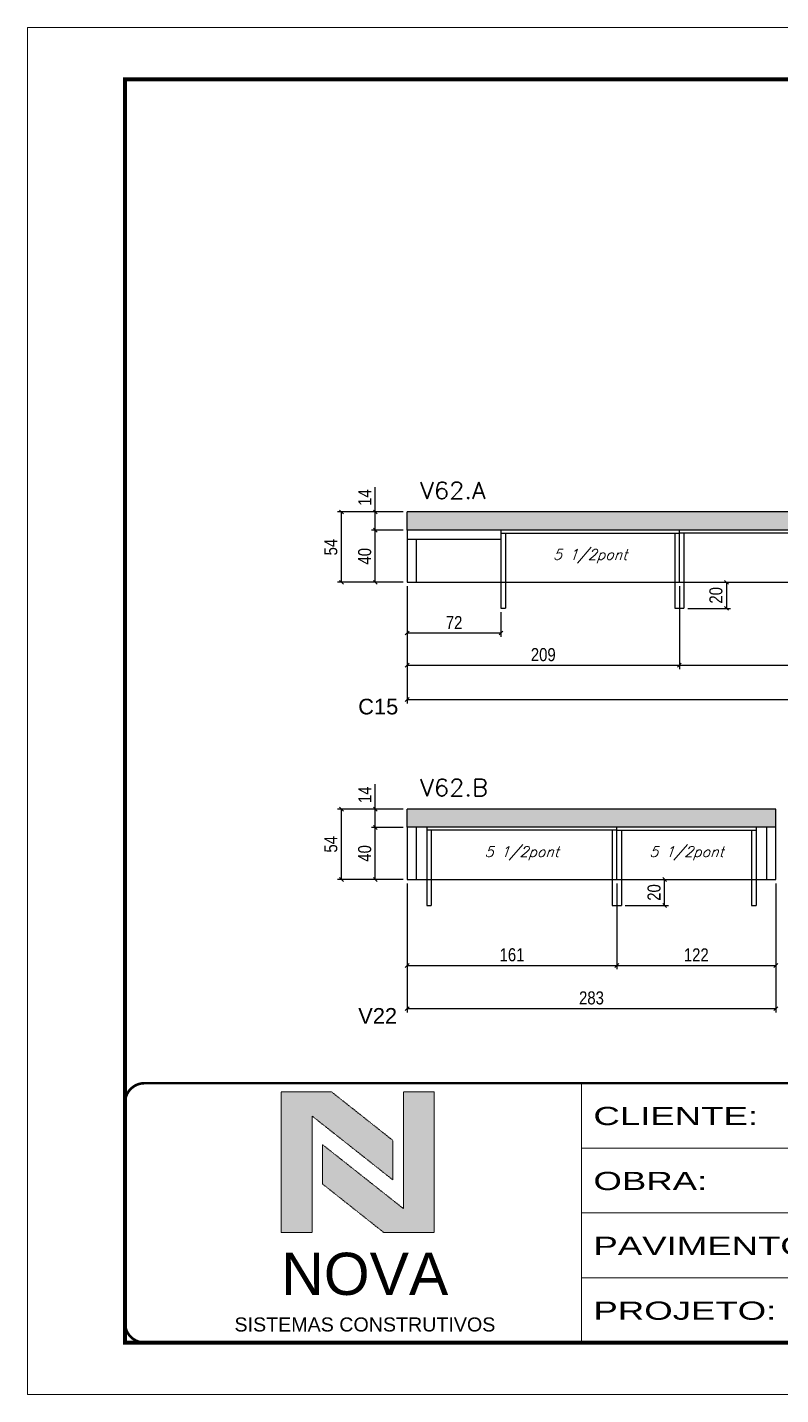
# Model space of a CAD drawing. Extents: x 0 to 6325, y 5574 to 19307.
# Drawn here: x 1585 to 2163, y 9020 to 10070 of the extents above; entities that cross this region are included whole.
import ezdxf

# ---------------------------------------------------------------- set-up
doc = ezdxf.new("R2010")
doc.units = 0
doc.linetypes.add('CONTINUO', pattern=[0])
doc.linetypes.add('DASHED', pattern=[0.75, 0.5, -0.25])
for name, color, linetype in [('1', 1, 'Continuous'), ('5', 5, 'Continuous'), ('COTA', 241, 'Continuous'), ('Painéis', 200, 'Continuous'), ('SARR_2.2x7', 40, 'Continuous'), ('SARR_3.5x7', 81, 'Continuous'), ('texto', 7, 'Continuous')]:
    doc.layers.add(name, color=color, linetype=linetype)
for name, color, linetype, lineweight in [('CARIMBO-LEGENDA', 75, 'Continuous', 15), ('Folhas', 255, 'Continuous', 9), ('SARRAFO DE PRESSAO', 251, 'DASHED', 9), ('Texto Seção', 7, 'Continuous', 15)]:
    doc.layers.add(name, color=color, linetype=linetype, lineweight=lineweight)
doc.styles.add('arial', font='arial.ttf')
doc.styles.add('COTA TECNICA', font='techl___.ttf', dxfattribs={"height": 10})
doc.styles.add('REGUA-120', font='ROMANS.shx', dxfattribs={"height": 15})
doc.styles.add('Romans', font='romans.shx')
doc.styles.get("Standard").update_dxf_attribs({"font": 'arial.ttf'})
doc.styles.add('Tecnologia', font='')
doc.styles.get('Tecnologia').set_extended_font_data('Forgotten Futurist')
doc.dimstyles.new('PAINEL', dxfattribs={"dimtxt": 10, "dimasz": 3, "dimexe": 3, "dimexo": 3, "dimgap": 3, "dimtad": 1, "dimdec": 1, "dimzin": 12, "dimdsep": 46, "dimtxsty": 'COTA TECNICA', "dimblk1": 'OBLIQUE', "dimblk2": 'OBLIQUE', "dimsah": 1, "dimcen": 0.9, "dimclrd": 4, "dimclre": 4, "dimclrt": 240, "dimadec": 1, "dimazin": 3, "dimtfac": 1, "dimtdec": 1, "dimtmove": 0, "dimatfit": 3, "dimfxl": 1, "dimtolj": 1, "dimtzin": 12, "dimarcsym": 0})

# ---------------------------------------------------------------- blocks, each defined once
blk = doc.blocks.new('A$C64660E27')
at = {"layer": 'COTA', "true_color": 0x1a1a1a}
h = blk.add_hatch(color=250, dxfattribs=at)
h.dxf.hatch_style = 1
h.paths.add_polyline_path([(185.4, -11.6), (142.4, -11.6), (142.4, -131.6), (168.8, -131.6), (168.8, -32.2), (237.7, -86.7), (237.7, -53)])
at = {"layer": 'COTA'}
h = blk.add_hatch(color=20, dxfattribs=at)
h.dxf.hatch_style = 1
h.paths.add_polyline_path([(273, -11.4), (246.6, -11.4), (246.6, -111.1), (177.7, -56.6), (177.7, -90.2), (230, -131.6), (273, -131.6)])
for p, q in [((142.4, -131.6), (142.4, -11.6)), ((142.4, -11.6), (185.4, -11.6)), ((185.4, -11.6), (237.7, -53)), ((273, -11.4), (246.6, -11.4)), ((246.6, -111.1), (246.6, -11.4)), ((273, -11.4), (273, -131.6)), ((168.8, -32.2), (237.7, -86.7)), ((168.8, -131.6), (168.8, -32.2)), ((246.6, -111.1), (177.7, -56.6)), ((177.7, -90.2), (177.7, -56.6)), ((237.7, -86.7), (237.7, -53)), ((230, -131.6), (177.7, -90.2)), ((142.4, -131.6), (168.8, -131.6)), ((273, -131.6), (230, -131.6))]:
    blk.add_line(p, q)
at = {"layer": 'CARIMBO-LEGENDA', "color": 7, "linetype": 'Continuous', "ltscale": 100, "style": 'arial'}
blk.add_text('NOVA', height=36, dxfattribs=at).set_placement((142.4, -184.8))
at = {"layer": 'CARIMBO-LEGENDA', "color": 7, "linetype": 'Continuous', "style": 'arial'}
blk.add_text('SISTEMAS CONSTRUTIVOS', height=12, dxfattribs=at).set_placement((102.5, -216))
blk = doc.blocks.new('9999999999')
at = {"color": 30, "linetype": 'CONTINUO'}
for p, q in [((98564.6, 34230.2), (98564.6, 34429.4)), ((98564.6, 34379.6), (99584, 34379.6)), ((98564.6, 34329.8), (99488, 34329.8)), ((98564.6, 34280), (99488, 34280))]:
    blk.add_line(p, q, dxfattribs=at)
at = {"color": 30, "linetype": 'CONTINUO', "const_width": 2}
blk.add_lwpolyline([(99584, 34230.2), (99584, 34414.4, 0.414214), (99569, 34429.4), (98229, 34429.4, 0.414214), (98214, 34414.4), (98214, 34245.2, 0.414214), (98229, 34230.2), (99584, 34230.2)], format="xyb", dxfattribs=at)
at = {"layer": 'Folhas'}
blk.add_lwpolyline([(98139, 34190.2), (99624, 34190.2), (99624, 35240.2), (98139, 35240.2)], close=True, dxfattribs=at)
at = {"layer": 'Folhas', "color": 30, "const_width": 3}
blk.add_lwpolyline([(98214, 34230.2), (99584, 34230.2), (99584, 35200.2), (98214, 35200.2)], close=True, dxfattribs=at)
at = {"xscale": 0.9, "yscale": 0.9, "zscale": 0.9}
blk.add_blockref('A$C64660E27', (98205.8, 34433.1), dxfattribs=at)
at = {"layer": 'Folhas', "color": 7, "style": 'Tecnologia', "width": 1.5}
for s, p in [('CLIENTE:', (98573.7, 34397.2)), ('OBRA:', (98573.7, 34347.3)), ('PAVIMENTO:', (98573.7, 34297.5)), ('PROJETO:', (98573.7, 34247.7))]:
    blk.add_text(s, height=14, dxfattribs=at).set_placement(p)
blk = doc.blocks.new('_Oblique')
at = {"layer": '1', "color": 0, "lineweight": -2}
blk.add_line((-0.5, -0.5), (0.5, 0.5), dxfattribs=at)
blk = doc.blocks.new('*D3222')
at = {"layer": 'COTA', "color": 4, "lineweight": -2, "transparency": 16777216}
for p, q in [((1876.7, 9640.8), (1876.7, 9550.8)), ((2817.7, 9640.8), (2817.7, 9550.8)), ((1876.7, 9553.8), (2817.7, 9553.8))]:
    blk.add_line(p, q, dxfattribs=at)
at = {"layer": 'Defpoints', "color": 0, "transparency": 16777216}
for p in [(1876.7, 9643.8), (2817.7, 9643.8), (2817.7, 9553.8)]:
    blk.add_point(p, dxfattribs=at)
at = {"layer": 'COTA', "color": 4, "lineweight": -2, "transparency": 16777216, "xscale": 3, "yscale": 3, "zscale": 3, "rotation": 180}
blk.add_blockref('_Oblique', (1876.7, 9553.8), dxfattribs=at)
at = {"layer": 'COTA', "color": 4, "lineweight": -2, "transparency": 16777216, "xscale": 3, "yscale": 3, "zscale": 3}
blk.add_blockref('_Oblique', (2817.7, 9553.8), dxfattribs=at)
at = {"layer": 'COTA', "color": 240, "transparency": 16777216, "insert": (2347.2, 9562), "char_height": 10, "attachment_point": 5, "style": 'COTA TECNICA'}
blk.add_mtext('\\A1;941', dxfattribs=at)
blk = doc.blocks.new('*D3223')
at = {"layer": 'COTA', "color": 4, "lineweight": -2, "transparency": 16777216}
for p, q in [((1873.7, 9683.8), (1849.2, 9683.8)), ((1852.2, 9643.8), (1852.2, 9683.8)), ((1873.7, 9643.8), (1849.2, 9643.8))]:
    blk.add_line(p, q, dxfattribs=at)
at = {"layer": 'Defpoints', "color": 0, "transparency": 16777216}
for p in [(1852.2, 9683.8), (1876.7, 9683.8), (1876.7, 9643.8)]:
    blk.add_point(p, dxfattribs=at)
at = {"layer": 'COTA', "color": 4, "lineweight": -2, "transparency": 16777216, "xscale": 3, "yscale": 3, "zscale": 3}
for p, rotation in [((1852.2, 9683.8), 90), ((1852.2, 9643.8), 270)]:
    blk.add_blockref('_Oblique', p, dxfattribs=dict(at, rotation=rotation))
at = {"layer": 'COTA', "color": 240, "transparency": 16777216, "insert": (1844.1, 9663.8), "char_height": 10, "attachment_point": 5, "rotation": 90, "style": 'COTA TECNICA'}
blk.add_mtext('\\A1;40', dxfattribs=at)
blk = doc.blocks.new('*D4335')
at = {"layer": 'COTA', "color": 4, "lineweight": -2, "transparency": 16777216}
for p, q in [((1852.2, 9697.8), (1852.2, 9716.9)), ((1873.7, 9697.8), (1849.2, 9697.8)), ((1852.2, 9683.8), (1852.2, 9697.8)), ((1873.7, 9683.8), (1849.2, 9683.8))]:
    blk.add_line(p, q, dxfattribs=at)
at = {"layer": 'Defpoints', "color": 0, "transparency": 16777216}
for p in [(1852.2, 9697.8), (1876.7, 9697.8), (1876.7, 9683.8)]:
    blk.add_point(p, dxfattribs=at)
at = {"layer": 'COTA', "color": 4, "lineweight": -2, "transparency": 16777216, "xscale": 3, "yscale": 3, "zscale": 3}
for p, rotation in [((1852.2, 9697.8), 90), ((1852.2, 9683.8), 270)]:
    blk.add_blockref('_Oblique', p, dxfattribs=dict(at, rotation=rotation))
at = {"layer": 'COTA', "color": 240, "transparency": 16777216, "insert": (1844.1, 9708.9), "char_height": 10, "attachment_point": 5, "rotation": 90, "style": 'COTA TECNICA'}
blk.add_mtext('\\A1;14', dxfattribs=at)
blk = doc.blocks.new('*D3247')
at = {"layer": 'COTA', "color": 4, "lineweight": -2, "transparency": 16777216}
for p, q in [((1873.7, 9697.8), (1823.2, 9697.8)), ((1826.2, 9643.8), (1826.2, 9697.8)), ((1873.7, 9643.8), (1823.2, 9643.8))]:
    blk.add_line(p, q, dxfattribs=at)
at = {"layer": 'Defpoints', "color": 0, "transparency": 16777216}
for p in [(1826.2, 9697.8), (1876.7, 9697.8), (1876.7, 9643.8)]:
    blk.add_point(p, dxfattribs=at)
at = {"layer": 'COTA', "color": 4, "lineweight": -2, "transparency": 16777216, "xscale": 3, "yscale": 3, "zscale": 3}
for p, rotation in [((1826.2, 9697.8), 90), ((1826.2, 9643.8), 270)]:
    blk.add_blockref('_Oblique', p, dxfattribs=dict(at, rotation=rotation))
at = {"layer": 'COTA', "color": 240, "transparency": 16777216, "insert": (1818.1, 9670.8), "char_height": 10, "attachment_point": 5, "rotation": 90, "style": 'COTA TECNICA'}
blk.add_mtext('\\A1;54', dxfattribs=at)
blk = doc.blocks.new('*D4336')
at = {"layer": 'COTA', "color": 4, "lineweight": -2, "transparency": 16777216}
for p, q in [((1876.7, 9640.8), (1876.7, 9577.1)), ((2085.7, 9640.8), (2085.7, 9577.1)), ((1876.7, 9580.1), (2085.7, 9580.1))]:
    blk.add_line(p, q, dxfattribs=at)
at = {"layer": 'Defpoints', "color": 0, "transparency": 16777216}
for p in [(1876.7, 9643.8), (2085.7, 9643.8), (2085.7, 9580.1)]:
    blk.add_point(p, dxfattribs=at)
at = {"layer": 'COTA', "color": 4, "lineweight": -2, "transparency": 16777216, "xscale": 3, "yscale": 3, "zscale": 3, "rotation": 180}
blk.add_blockref('_Oblique', (1876.7, 9580.1), dxfattribs=at)
at = {"layer": 'COTA', "color": 4, "lineweight": -2, "transparency": 16777216, "xscale": 3, "yscale": 3, "zscale": 3}
blk.add_blockref('_Oblique', (2085.7, 9580.1), dxfattribs=at)
at = {"layer": 'COTA', "color": 240, "transparency": 16777216, "insert": (1981.2, 9588.2), "char_height": 10, "attachment_point": 5, "style": 'COTA TECNICA'}
blk.add_mtext('\\A1;209', dxfattribs=at)
blk = doc.blocks.new('*D4337')
at = {"layer": 'COTA', "color": 4, "lineweight": -2, "transparency": 16777216}
for p, q in [((2085.7, 9640.8), (2085.7, 9577.1)), ((2329.7, 9640.8), (2329.7, 9577.1)), ((2085.7, 9580.1), (2329.7, 9580.1))]:
    blk.add_line(p, q, dxfattribs=at)
at = {"layer": 'Defpoints', "color": 0, "transparency": 16777216}
for p in [(2085.7, 9643.8), (2329.7, 9643.8), (2329.7, 9580.1)]:
    blk.add_point(p, dxfattribs=at)
at = {"layer": 'COTA', "color": 4, "lineweight": -2, "transparency": 16777216, "xscale": 3, "yscale": 3, "zscale": 3, "rotation": 180}
blk.add_blockref('_Oblique', (2085.7, 9580.1), dxfattribs=at)
at = {"layer": 'COTA', "color": 4, "lineweight": -2, "transparency": 16777216, "xscale": 3, "yscale": 3, "zscale": 3}
blk.add_blockref('_Oblique', (2329.7, 9580.1), dxfattribs=at)
at = {"layer": 'COTA', "color": 240, "transparency": 16777216, "insert": (2207.7, 9588.2), "char_height": 10, "attachment_point": 5, "style": 'COTA TECNICA'}
blk.add_mtext('\\A1;244', dxfattribs=at)
blk = doc.blocks.new('*D4332')
at = {"layer": 'COTA', "color": 4, "lineweight": -2, "transparency": 16777216}
for p, q in [((1876.7, 9640.8), (1876.7, 9601.9)), ((1948.7, 9620.8), (1948.7, 9601.9)), ((1876.7, 9604.9), (1948.7, 9604.9))]:
    blk.add_line(p, q, dxfattribs=at)
at = {"layer": 'Defpoints', "color": 0, "transparency": 16777216}
for p in [(1876.7, 9643.8), (1948.7, 9623.8), (1948.7, 9604.9)]:
    blk.add_point(p, dxfattribs=at)
at = {"layer": 'COTA', "color": 4, "lineweight": -2, "transparency": 16777216, "xscale": 3, "yscale": 3, "zscale": 3, "rotation": 180}
blk.add_blockref('_Oblique', (1876.7, 9604.9), dxfattribs=at)
at = {"layer": 'COTA', "color": 4, "lineweight": -2, "transparency": 16777216, "xscale": 3, "yscale": 3, "zscale": 3}
blk.add_blockref('_Oblique', (1948.7, 9604.9), dxfattribs=at)
at = {"layer": 'COTA', "color": 240, "transparency": 16777216, "insert": (1912.7, 9612.9), "char_height": 10, "attachment_point": 5, "style": 'COTA TECNICA'}
blk.add_mtext('\\A1;72', dxfattribs=at)
blk = doc.blocks.new('*D3248')
at = {"layer": 'COTA', "color": 4, "lineweight": -2, "transparency": 16777216}
for p, q in [((1876.7, 9412.6), (1876.7, 9313.4)), ((2159.7, 9412.6), (2159.7, 9313.4)), ((1876.7, 9316.4), (2159.7, 9316.4))]:
    blk.add_line(p, q, dxfattribs=at)
at = {"layer": 'Defpoints', "color": 0, "transparency": 16777216}
for p in [(1876.7, 9415.6), (2159.7, 9415.6), (2159.7, 9316.4)]:
    blk.add_point(p, dxfattribs=at)
at = {"layer": 'COTA', "color": 4, "lineweight": -2, "transparency": 16777216, "xscale": 3, "yscale": 3, "zscale": 3, "rotation": 180}
blk.add_blockref('_Oblique', (1876.7, 9316.4), dxfattribs=at)
at = {"layer": 'COTA', "color": 4, "lineweight": -2, "transparency": 16777216, "xscale": 3, "yscale": 3, "zscale": 3}
blk.add_blockref('_Oblique', (2159.7, 9316.4), dxfattribs=at)
at = {"layer": 'COTA', "color": 240, "transparency": 16777216, "insert": (2018.2, 9324.6), "char_height": 10, "attachment_point": 5, "style": 'COTA TECNICA'}
blk.add_mtext('\\A1;283', dxfattribs=at)
blk = doc.blocks.new('*D3249')
at = {"layer": 'COTA', "color": 4, "lineweight": -2, "transparency": 16777216}
for p, q in [((1873.7, 9455.6), (1849.2, 9455.6)), ((1852.2, 9415.6), (1852.2, 9455.6)), ((1873.7, 9415.6), (1849.2, 9415.6))]:
    blk.add_line(p, q, dxfattribs=at)
at = {"layer": 'Defpoints', "color": 0, "transparency": 16777216}
for p in [(1852.2, 9455.6), (1876.7, 9455.6), (1876.7, 9415.6)]:
    blk.add_point(p, dxfattribs=at)
at = {"layer": 'COTA', "color": 4, "lineweight": -2, "transparency": 16777216, "xscale": 3, "yscale": 3, "zscale": 3}
for p, rotation in [((1852.2, 9455.6), 90), ((1852.2, 9415.6), 270)]:
    blk.add_blockref('_Oblique', p, dxfattribs=dict(at, rotation=rotation))
at = {"layer": 'COTA', "color": 240, "transparency": 16777216, "insert": (1844.1, 9435.6), "char_height": 10, "attachment_point": 5, "rotation": 90, "style": 'COTA TECNICA'}
blk.add_mtext('\\A1;40', dxfattribs=at)
blk = doc.blocks.new('*D4340')
at = {"layer": 'COTA', "color": 4, "lineweight": -2, "transparency": 16777216}
for p, q in [((1852.2, 9469.6), (1852.2, 9488.8)), ((1873.7, 9469.6), (1849.2, 9469.6)), ((1852.2, 9455.6), (1852.2, 9469.6)), ((1873.7, 9455.6), (1849.2, 9455.6))]:
    blk.add_line(p, q, dxfattribs=at)
at = {"layer": 'Defpoints', "color": 0, "transparency": 16777216}
for p in [(1852.2, 9469.6), (1876.7, 9469.6), (1876.7, 9455.6)]:
    blk.add_point(p, dxfattribs=at)
at = {"layer": 'COTA', "color": 4, "lineweight": -2, "transparency": 16777216, "xscale": 3, "yscale": 3, "zscale": 3}
for p, rotation in [((1852.2, 9469.6), 90), ((1852.2, 9455.6), 270)]:
    blk.add_blockref('_Oblique', p, dxfattribs=dict(at, rotation=rotation))
at = {"layer": 'COTA', "color": 240, "transparency": 16777216, "insert": (1844.1, 9480.7), "char_height": 10, "attachment_point": 5, "rotation": 90, "style": 'COTA TECNICA'}
blk.add_mtext('\\A1;14', dxfattribs=at)
blk = doc.blocks.new('*D3250')
at = {"layer": 'COTA', "color": 4, "lineweight": -2, "transparency": 16777216}
for p, q in [((1873.7, 9469.6), (1823.2, 9469.6)), ((1826.2, 9415.6), (1826.2, 9469.6)), ((1873.7, 9415.6), (1823.2, 9415.6))]:
    blk.add_line(p, q, dxfattribs=at)
at = {"layer": 'Defpoints', "color": 0, "transparency": 16777216}
for p in [(1826.2, 9469.6), (1876.7, 9469.6), (1876.7, 9415.6)]:
    blk.add_point(p, dxfattribs=at)
at = {"layer": 'COTA', "color": 4, "lineweight": -2, "transparency": 16777216, "xscale": 3, "yscale": 3, "zscale": 3}
for p, rotation in [((1826.2, 9469.6), 90), ((1826.2, 9415.6), 270)]:
    blk.add_blockref('_Oblique', p, dxfattribs=dict(at, rotation=rotation))
at = {"layer": 'COTA', "color": 240, "transparency": 16777216, "insert": (1818.1, 9442.6), "char_height": 10, "attachment_point": 5, "rotation": 90, "style": 'COTA TECNICA'}
blk.add_mtext('\\A1;54', dxfattribs=at)
blk = doc.blocks.new('*D3251')
at = {"layer": 'COTA', "color": 4, "lineweight": -2, "transparency": 16777216}
for p, q in [((1876.7, 9412.6), (1876.7, 9346.6)), ((2037.7, 9412.6), (2037.7, 9346.6)), ((1876.7, 9349.6), (2037.7, 9349.6))]:
    blk.add_line(p, q, dxfattribs=at)
at = {"layer": 'Defpoints', "color": 0, "transparency": 16777216}
for p in [(1876.7, 9415.6), (2037.7, 9415.6), (2037.7, 9349.6)]:
    blk.add_point(p, dxfattribs=at)
at = {"layer": 'COTA', "color": 4, "lineweight": -2, "transparency": 16777216, "xscale": 3, "yscale": 3, "zscale": 3, "rotation": 180}
blk.add_blockref('_Oblique', (1876.7, 9349.6), dxfattribs=at)
at = {"layer": 'COTA', "color": 4, "lineweight": -2, "transparency": 16777216, "xscale": 3, "yscale": 3, "zscale": 3}
blk.add_blockref('_Oblique', (2037.7, 9349.6), dxfattribs=at)
at = {"layer": 'COTA', "color": 240, "transparency": 16777216, "insert": (1957.2, 9357.7), "char_height": 10, "attachment_point": 5, "style": 'COTA TECNICA'}
blk.add_mtext('\\A1;161', dxfattribs=at)
blk = doc.blocks.new('*D4341')
at = {"layer": 'COTA', "color": 4, "lineweight": -2, "transparency": 16777216}
for p, q in [((2037.7, 9412.6), (2037.7, 9346.6)), ((2159.7, 9412.6), (2159.7, 9346.6)), ((2037.7, 9349.6), (2159.7, 9349.6))]:
    blk.add_line(p, q, dxfattribs=at)
at = {"layer": 'Defpoints', "color": 0, "transparency": 16777216}
for p in [(2037.7, 9415.6), (2159.7, 9415.6), (2159.7, 9349.6)]:
    blk.add_point(p, dxfattribs=at)
at = {"layer": 'COTA', "color": 4, "lineweight": -2, "transparency": 16777216, "xscale": 3, "yscale": 3, "zscale": 3, "rotation": 180}
blk.add_blockref('_Oblique', (2037.7, 9349.6), dxfattribs=at)
at = {"layer": 'COTA', "color": 4, "lineweight": -2, "transparency": 16777216, "xscale": 3, "yscale": 3, "zscale": 3}
blk.add_blockref('_Oblique', (2159.7, 9349.6), dxfattribs=at)
at = {"layer": 'COTA', "color": 240, "transparency": 16777216, "insert": (2098.7, 9357.7), "char_height": 10, "attachment_point": 5, "style": 'COTA TECNICA'}
blk.add_mtext('\\A1;122', dxfattribs=at)
blk = doc.blocks.new('*D4342')
at = {"layer": 'COTA', "color": 4, "lineweight": -2, "transparency": 16777216}
for p, q in [((2121.9, 9643.8), (2121.9, 9623.8)), ((2092.2, 9623.8), (2124.9, 9623.8))]:
    blk.add_line(p, q, dxfattribs=at)
at = {"layer": 'Defpoints', "color": 0, "transparency": 16777216}
for p in [(2121.9, 9643.8), (2089.2, 9623.8), (2121.9, 9623.8)]:
    blk.add_point(p, dxfattribs=at)
at = {"layer": 'COTA', "color": 4, "lineweight": -2, "transparency": 16777216, "xscale": 3, "yscale": 3, "zscale": 3}
for p, rotation in [((2121.9, 9643.8), 90), ((2121.9, 9623.8), 270)]:
    blk.add_blockref('_Oblique', p, dxfattribs=dict(at, rotation=rotation))
at = {"layer": 'COTA', "color": 240, "transparency": 16777216, "insert": (2113.8, 9633.8), "char_height": 10, "attachment_point": 5, "rotation": 90, "style": 'COTA TECNICA'}
blk.add_mtext('\\A1;20', dxfattribs=at)
blk = doc.blocks.new('*D4344')
at = {"layer": 'COTA', "color": 4, "lineweight": -2, "transparency": 16777216}
for p, q in [((2074.4, 9395.6), (2074.4, 9415.6)), ((2044.2, 9395.6), (2077.4, 9395.6))]:
    blk.add_line(p, q, dxfattribs=at)
at = {"layer": 'Defpoints', "color": 0, "transparency": 16777216}
for p in [(2074.4, 9415.6), (2074.4, 9415.6), (2041.2, 9395.6)]:
    blk.add_point(p, dxfattribs=at)
at = {"layer": 'COTA', "color": 4, "lineweight": -2, "transparency": 16777216, "xscale": 3, "yscale": 3, "zscale": 3}
for p, rotation in [((2074.4, 9415.6), 90), ((2074.4, 9395.6), 270)]:
    blk.add_blockref('_Oblique', p, dxfattribs=dict(at, rotation=rotation))
at = {"layer": 'COTA', "color": 240, "transparency": 16777216, "insert": (2066.3, 9405.6), "char_height": 10, "attachment_point": 5, "rotation": 90, "style": 'COTA TECNICA'}
blk.add_mtext('\\A1;20', dxfattribs=at)

msp = doc.modelspace()

# ---------------------------------------------------------------- hatches: boundary and pattern name
at = {"layer": 'COTA'}
h = msp.add_hatch(dxfattribs=at)
h.set_pattern_fill('AR-CONC', color=256, scale=0.03)
h.set_pattern_definition([(50, (-2e-12, 1176.7803), (5.46554, -0.4781726), [0.5715, -6.2865]), (355, (-2e-12, 1176.7803), (-1.0573026, 5.7317054), [0.4572, -5.0292175]), (100.451445, (0.4555, 1176.7405), (4.4082374, 5.2535326), [0.4857003, -5.3427073]), (46.1842, (-2e-12, 1178.304), (8.132371, -1.26127), [0.85725, -9.42975]), (96.63556, (0.678, 1178.199), (7.122124, 7.422784), [0.728551, -8.014068]), (351.18415, (-2e-12, 1178.304), (7.122124, 7.422784), [0.685799, -7.543792]), (21, (0.762, 1177.9233), (4.5484317, -3.067956), [0.5715, -6.2865]), (326, (0.762, 1177.9233), (1.854061, 5.525639), [0.4572, -5.0292]), (71.451445, (1.141, 1177.6677), (6.4024926, 2.457683), [0.4857003, -5.342698]), (37.5, (-2e-12, 1176.7803), (0.0926581, 2.53665117), [0, -4.96824, 0, -5.1054, 0, -5.04825]), (7.5, (-2e-12, 1176.7803), (2.0045899, 3.00541724), [0, -2.91084, 0, -4.85394, 0, -1.92405]), (327.5, (-1.6993, 1176.7803), (4.06771786, -0.1718623), [0, -1.905, 0, -5.9436, 0, -7.8867]), (317.5, (-2.4613, 1176.7803), (4.4438754, 0.7627947), [0, -2.4765, 0, -3.94716, 0, -5.6007])])
h.paths.add_polyline_path([(2817.7, 9697.83), (1876.7, 9697.83), (1876.7, 9683.83), (2817.7, 9683.83)])
h = msp.add_hatch(dxfattribs=at)
h.set_pattern_fill('AR-CONC', color=256, scale=0.03)
h.set_pattern_definition([(50, (-2e-12, 948.5907), (5.46554, -0.4781726), [0.5715, -6.2865]), (355, (-2e-12, 948.5907), (-1.0573026, 5.7317054), [0.4572, -5.0292175]), (100.451445, (0.4555, 948.551), (4.4082374, 5.2535326), [0.4857003, -5.3427073]), (46.1842, (-2e-12, 950.115), (8.132371, -1.26127), [0.85725, -9.42975]), (96.63556, (0.678, 950.0096), (7.122124, 7.422784), [0.728551, -8.014068]), (351.18415, (-2e-12, 950.115), (7.122124, 7.422784), [0.685799, -7.543792]), (21, (0.762, 949.7337), (4.5484317, -3.067956), [0.5715, -6.2865]), (326, (0.762, 949.7337), (1.854061, 5.525639), [0.4572, -5.0292]), (71.451445, (1.141, 949.478), (6.4024926, 2.457683), [0.4857003, -5.342698]), (37.5, (-2e-12, 948.5907), (0.0926581, 2.53665117), [0, -4.96824, 0, -5.1054, 0, -5.04825]), (7.5, (-2e-12, 948.5907), (2.0045899, 3.00541724), [0, -2.91084, 0, -4.85394, 0, -1.92405]), (327.5, (-1.6993, 948.5907), (4.06771786, -0.1718623), [0, -1.905, 0, -5.9436, 0, -7.8867]), (317.5, (-2.4613, 948.5907), (4.4438754, 0.7627947), [0, -2.4765, 0, -3.94716, 0, -5.6007])])
h.paths.add_polyline_path([(2159.7, 9455.64), (2159.7, 9469.64), (1876.7, 9469.64), (1876.7, 9455.64)])

# ---------------------------------------------------------------- linework, layer by layer
for p, q in [((2817.7, 9697.83), (1876.7, 9697.83)), ((1876.7, 9683.83), (1876.7, 9697.83)), ((2159.7, 9469.64), (1876.7, 9469.64)), ((1876.7, 9455.64), (1876.7, 9469.64)), ((2159.7, 9455.64), (2159.7, 9469.64))]:
    msp.add_line(p, q, dxfattribs=at)
at = {"layer": 'Painéis', "linetype": 'ByBlock'}
for p, q in [((2817.7, 9683.83), (1876.7, 9683.83)), ((1876.7, 9683.83), (1876.7, 9643.83)), ((2085.7, 9643.83), (2085.7, 9683.83)), ((1876.7, 9643.83), (2817.7, 9643.83)), ((2159.7, 9455.64), (1876.7, 9455.64)), ((1876.7, 9455.64), (1876.7, 9415.64)), ((2037.7, 9415.64), (2037.7, 9455.64)), ((2159.7, 9415.64), (2159.7, 9455.64)), ((1876.7, 9415.64), (2159.7, 9415.64))]:
    msp.add_line(p, q, dxfattribs=at)
at = {"layer": 'SARR_2.2x7', "linetype": 'Continuous'}
for p, q in [((1948.7, 9681.63), (2085.7, 9681.63)), ((2329.7, 9681.63), (2085.7, 9681.63)), ((1876.7, 9676.83), (1948.7, 9676.83)), ((1883.7, 9676.83), (1883.7, 9643.83)), ((1883.7, 9455.64), (1883.7, 9415.64)), ((2037.7, 9453.44), (1891.7, 9453.44)), ((2037.7, 9453.44), (2144.7, 9453.44)), ((2152.7, 9455.64), (2152.7, 9415.64))]:
    msp.add_line(p, q, dxfattribs=at)
at = {"layer": 'SARR_3.5x7'}
for p, q in [((1948.7, 9683.83), (1948.7, 9623.83)), ((1952.2, 9681.63), (1952.2, 9623.83)), ((2082.2, 9681.63), (2082.2, 9623.83)), ((2089.2, 9681.63), (2089.2, 9623.83)), ((1948.7, 9623.83), (1952.2, 9623.83)), ((2082.2, 9623.83), (2089.2, 9623.83)), ((1891.7, 9455.64), (1891.7, 9395.64)), ((1895.2, 9453.44), (1895.2, 9395.64)), ((2034.2, 9453.44), (2034.2, 9395.64)), ((2041.2, 9453.44), (2041.2, 9395.64)), ((2141.2, 9453.44), (2141.2, 9395.64)), ((2144.7, 9455.64), (2144.7, 9395.64)), ((1891.7, 9395.64), (1895.2, 9395.64)), ((2034.2, 9395.64), (2041.2, 9395.64)), ((2141.2, 9395.64), (2144.7, 9395.64))]:
    msp.add_line(p, q, dxfattribs=at)

# ---------------------------------------------------------------- block references
at = {"layer": 'SARRAFO DE PRESSAO', "color": 6, "linetype": 'ByBlock'}
msp.add_blockref('9999999999', (-96553.98, -25170.23), dxfattribs=at)

# ---------------------------------------------------------------- texts
at = {"layer": '5', "linetype": 'Continuous'}
for s, p in [('C15', (1839.1, 9542.35)), ('V22', (1839.1, 9304.86))]:
    msp.add_text(s, height=12, rotation=0.00004, dxfattribs=at).set_placement(p)
at = {"layer": 'texto', "color": 2, "char_height": 8, "attachment_point": 5, "style": 'Romans'}
for insert in [(2017.2, 9663.83), (1964.7, 9435.64), (2091.2, 9435.64)]:
    msp.add_mtext('{\\Q19;\\C256;5 1/2pont}', dxfattribs=dict(at, insert=insert))
at = {"layer": 'Texto Seção', "style": 'REGUA-120', "width": 1.05}
for s, p in [('V62.A', (1886.7, 9707.83)), ('V62.B', (1886.7, 9479.64))]:
    msp.add_text(s, height=13, dxfattribs=at).set_placement(p)

# ---------------------------------------------------------------- dimensions: what is measured, and where the dimension line sits
at = {"layer": 'COTA'}
for base, p1, p2, picture, middle in [((1852.16, 9697.83), (1876.7, 9683.83), (1876.7, 9697.83), '*D4335', (1844.08, 9708.89)), ((1826.16, 9697.83), (1876.7, 9643.83), (1876.7, 9697.83), '*D3247', (1818.05, 9670.83)), ((1852.16, 9683.83), (1876.7, 9643.83), (1876.7, 9683.83), '*D3223', (1844.06, 9663.83)), ((1852.16, 9469.64), (1876.7, 9455.64), (1876.7, 9469.64), '*D4340', (1844.08, 9480.7)), ((1826.16, 9469.64), (1876.7, 9415.64), (1876.7, 9469.64), '*D3250', (1818.05, 9442.64)), ((1852.16, 9455.64), (1876.7, 9415.64), (1876.7, 9455.64), '*D3249', (1844.06, 9435.64))]:
    dim = msp.add_linear_dim(base=base, p1=p1, p2=p2, angle=90, dimstyle='PAINEL', dxfattribs=at)
    dim.commit()
    dim.dimension.update_dxf_attribs({"geometry": picture, "text_midpoint": middle})
for base, p1, p2, picture, middle in [((2817.7, 9553.85), (1876.7, 9643.83), (2817.7, 9643.83), '*D3222', (2347.2, 9561.95)), ((2085.7, 9580.11), (1876.7, 9643.83), (2085.7, 9643.83), '*D4336', (1981.2, 9588.24)), ((1948.7, 9604.87), (1876.7, 9643.83), (1948.7, 9623.83), '*D4332', (1912.7, 9612.94)), ((2329.7, 9580.11), (2085.7, 9643.83), (2329.7, 9643.83), '*D4337', (2207.7, 9588.18)), ((2159.7, 9316.35), (1876.7, 9415.64), (2159.7, 9415.64), '*D3248', (2018.2, 9324.6)), ((2037.7, 9349.62), (1876.7, 9415.64), (2037.7, 9415.64), '*D3251', (1957.2, 9357.72)), ((2159.7, 9349.62), (2037.7, 9415.64), (2159.7, 9415.64), '*D4341', (2098.7, 9357.68))]:
    dim = msp.add_linear_dim(base=base, p1=p1, p2=p2, dimstyle='PAINEL', dxfattribs=at)
    dim.commit()
    dim.dimension.update_dxf_attribs({"geometry": picture, "text_midpoint": middle})
for base, p1, p2, picture, middle in [((2121.9, 9623.83), (2121.9, 9643.83), (2089.2, 9623.83), '*D4342', (2121.9, 9633.83)), ((2074.41, 9415.64), (2041.2, 9395.64), (2074.41, 9415.64), '*D4344', (2074.41, 9405.64))]:
    dim = msp.add_linear_dim(base=base, p1=p1, p2=p2, angle=90, dimstyle='PAINEL', dxfattribs=at)
    dim.commit()
    dim.dimension.update_dxf_attribs({"geometry": picture, "text_midpoint": middle, "dimtype": 160})

doc.saveas('drawing.dxf')
